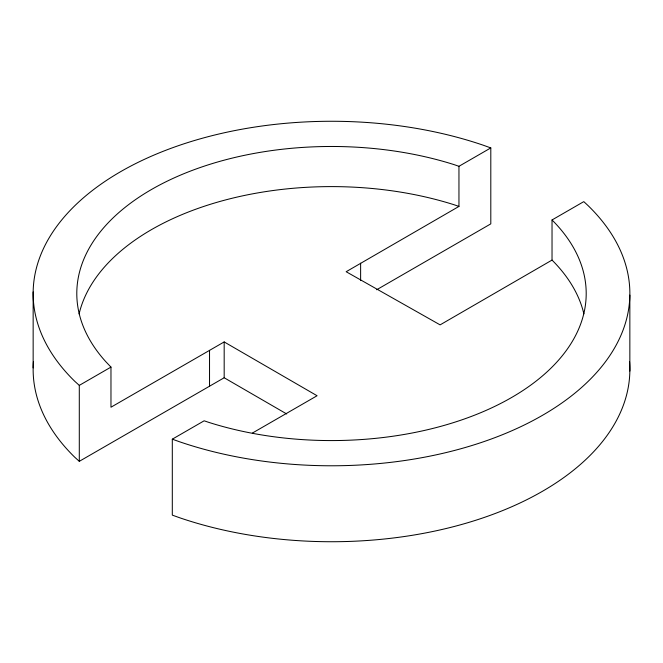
<?xml version="1.0" encoding="UTF-8"?>
<svg xmlns="http://www.w3.org/2000/svg" width="663" height="663" viewBox="0 0 663 663"><rect width="100%" height="100%" fill="white"/><g stroke="black" fill="none" stroke-linecap="round" stroke-linejoin="round"><path stroke-width="0.99" d="M376.667 289.756L490.802 223.862L490.802 147.915L458.953 166.297L458.953 206.425L346.152 271.722L440.108 324.87L552.03 260.078L552.03 219.959L583.788 201.627L588.114 205.646A298.367 172.256 0 0 1 542.748 415.171A298.367 172.256 0 0 1 179.955 441.906L172.305 439.179L172.305 515.126L179.955 517.861A298.367 172.256 0 0 0 485.25 517.099A298.367 172.256 0 0 0 629.568 361.783M286.706 413.977L224.177 377.761L79.295 461.332L79.295 385.377L110.97 367.095L105.823 361.7A254.7 147.045 0 0 1 153.236 188.499A254.7 147.045 0 0 1 454.13 164.639L458.953 166.297M252.396 433.063L317.08 395.745L224.177 341.934L110.97 407.215L110.97 367.095M172.305 439.179L204.138 420.806L208.87 422.406A254.7 147.045 0 0 0 513.535 396.375A254.7 147.045 0 0 0 552.03 219.959M458.953 206.425L454.13 204.768A254.7 147.045 0 0 0 79.096 313.955M490.802 147.915L483.045 145.139A298.367 172.256 0 0 0 120.252 171.883A298.367 172.256 0 0 0 74.886 381.407L79.295 385.377M79.295 461.332L74.886 457.354A298.367 172.256 0 0 1 33.44 361.716M629.85 295.101L629.85 371.056M360.622 263.194L360.622 280.598M224.177 341.934L224.177 377.761M209.533 350.362L209.533 386.189M33.15 291.944L33.15 367.899M552.03 260.078A254.7 147.045 0 0 1 583.879 313.864"/></g></svg>
